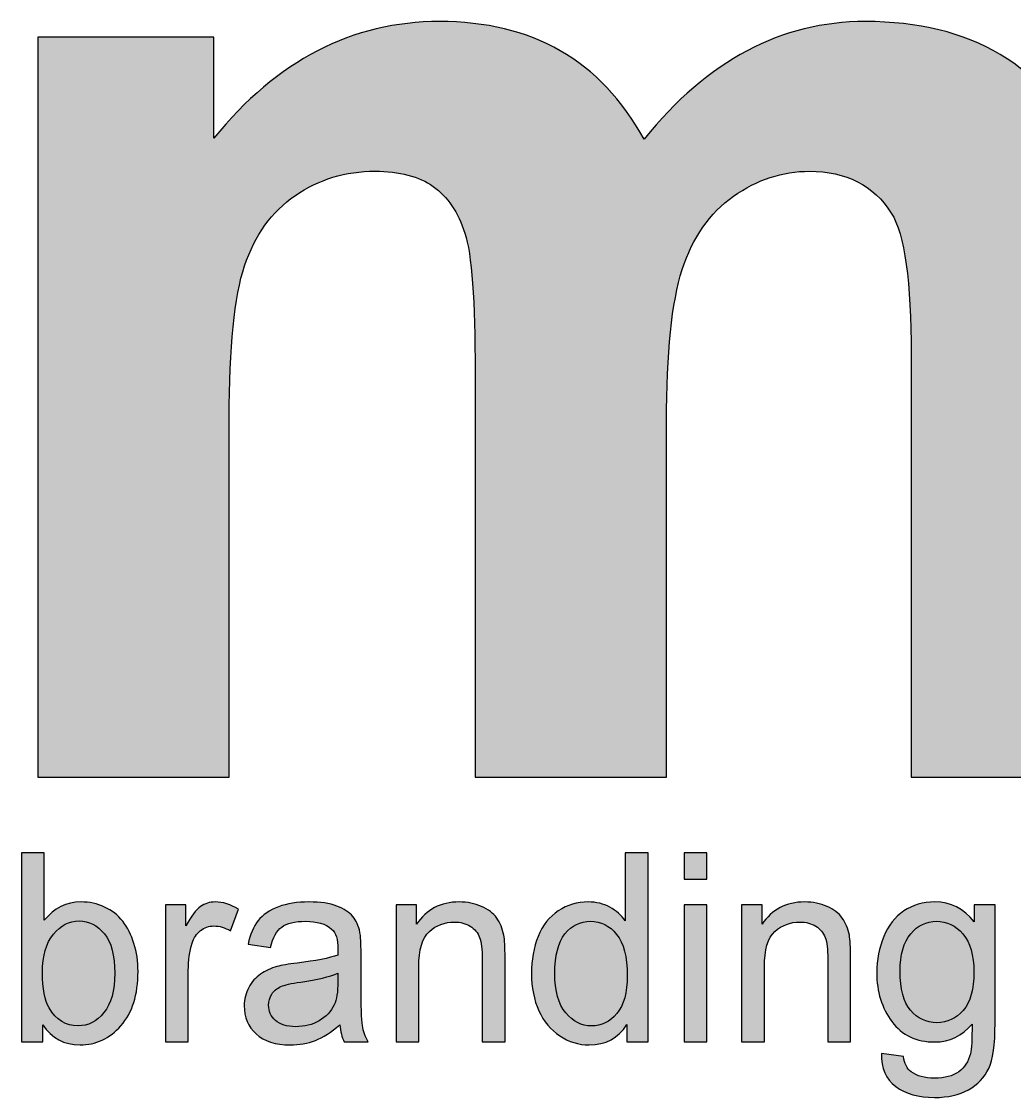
# Model space of a CAD drawing. Header units: centimetres. Extents: x -18.6 to 18.8, y -13 to 11.8.
# Drawn here: x 15.704 to 16.723, y -12.573 to -11.469 of the extents above; entities that cross this region are included whole.
import ezdxf

# ---------------------------------------------------------------- set-up
doc = ezdxf.new("R2010")
doc.units = ezdxf.units.CM
doc.header["$MEASUREMENT"] = 0
doc.layers.add('Layer 1', color=7, linetype='Continuous')

msp = doc.modelspace()

# ---------------------------------------------------------------- hatches: boundary and pattern name
at = {"layer": 'Layer 1', "true_color": 0x373435}
h = msp.add_hatch(color=250, dxfattribs=at)
edge = h.paths.add_edge_path()
edge.add_spline(control_points=[(15.72117, -11.48509), (15.72117, -11.48509), (15.90178, -11.48509), (15.90178, -11.48509), (15.90178, -11.48509), (15.90178, -11.58872), (15.90178, -11.58872), (15.96652, -11.50899), (16.04368, -11.469), (16.13327, -11.469), (16.18081, -11.469), (16.22213, -11.47899), (16.25701, -11.49899), (16.29213, -11.51898), (16.3208, -11.54922), (16.34302, -11.58969), (16.37575, -11.54922), (16.4111, -11.51898), (16.44885, -11.49899), (16.48659, -11.47899), (16.52696, -11.469), (16.56997, -11.469), (16.62443, -11.469), (16.67054, -11.48022), (16.70853, -11.50289), (16.74627, -11.52557), (16.77446, -11.55873), (16.79309, -11.60262), (16.80671, -11.63481), (16.8134, -11.68723), (16.8134, -11.75964), (16.8134, -11.75964), (16.8134, -12.24438), (16.8134, -12.24438), (16.8134, -12.24438), (16.61703, -12.24438), (16.61703, -12.24438), (16.61703, -12.24438), (16.61703, -11.81109), (16.61703, -11.81109), (16.61703, -11.73575), (16.61034, -11.68723), (16.59672, -11.66552), (16.57856, -11.637), (16.55037, -11.62261), (16.51263, -11.62261), (16.48516, -11.62261), (16.45912, -11.63115), (16.43475, -11.64822), (16.41062, -11.66552), (16.39294, -11.69064), (16.3822, -11.72356), (16.37144, -11.75672), (16.36619, -11.8089), (16.36619, -11.88034), (16.36619, -11.88034), (16.36619, -12.24438), (16.36619, -12.24438), (16.36619, -12.24438), (16.16982, -12.24438), (16.16982, -12.24438), (16.16982, -12.24438), (16.16982, -11.82889), (16.16982, -11.82889), (16.16982, -11.75525), (16.16623, -11.70747), (16.1593, -11.68625), (16.15238, -11.6648), (16.14163, -11.6487), (16.12682, -11.63822), (16.11225, -11.62773), (16.09218, -11.62261), (16.06709, -11.62261), (16.03676, -11.62261), (16.00952, -11.6309), (15.98539, -11.64748), (15.96103, -11.66431), (15.94383, -11.6882), (15.93331, -11.71966), (15.9228, -11.75111), (15.91755, -11.80329), (15.91755, -11.87595), (15.91755, -11.87595), (15.91755, -12.24438), (15.91755, -12.24438), (15.91755, -12.24438), (15.72117, -12.24438), (15.72117, -12.24438), (15.72117, -12.24438), (15.72117, -11.48509), (15.72117, -11.48509)], knot_values=[0, 0, 0, 0, 0.0333333, 0.0333333, 0.0333333, 0.0666667, 0.0666667, 0.0666667, 0.1, 0.1, 0.1, 0.1333333, 0.1333333, 0.1333333, 0.1666667, 0.1666667, 0.1666667, 0.2, 0.2, 0.2, 0.2333333, 0.2333333, 0.2333333, 0.2666667, 0.2666667, 0.2666667, 0.3, 0.3, 0.3, 0.3333333, 0.3333333, 0.3333333, 0.3666667, 0.3666667, 0.3666667, 0.4, 0.4, 0.4, 0.4333333, 0.4333333, 0.4333333, 0.4666667, 0.4666667, 0.4666667, 0.5, 0.5, 0.5, 0.5333333, 0.5333333, 0.5333333, 0.5666667, 0.5666667, 0.5666667, 0.6, 0.6, 0.6, 0.6333333, 0.6333333, 0.6333333, 0.6666667, 0.6666667, 0.6666667, 0.7, 0.7, 0.7, 0.7333333, 0.7333333, 0.7333333, 0.7666667, 0.7666667, 0.7666667, 0.8, 0.8, 0.8, 0.8333333, 0.8333333, 0.8333333, 0.8666667, 0.8666667, 0.8666667, 0.9, 0.9, 0.9, 0.9333333, 0.9333333, 0.9333333, 0.9666667, 0.9666667, 0.9666667, 1, 1, 1, 1], degree=3, periodic=1)
h = msp.add_hatch(color=250, dxfattribs=at)
edge = h.paths.add_edge_path()
edge.add_spline(control_points=[(15.72627, -12.51601), (15.72627, -12.51601), (15.70449, -12.51601), (15.70449, -12.51601), (15.70449, -12.51601), (15.70449, -12.3219), (15.70449, -12.3219), (15.70449, -12.3219), (15.72787, -12.3219), (15.72787, -12.3219), (15.72787, -12.3219), (15.72787, -12.39117), (15.72787, -12.39117), (15.73773, -12.37861), (15.7503, -12.37232), (15.76563, -12.37232), (15.77408, -12.37232), (15.78214, -12.37404), (15.78971, -12.37752), (15.79727, -12.381), (15.80347, -12.38592), (15.80839, -12.3922), (15.81326, -12.39853), (15.81711, -12.40612), (15.81985, -12.41502), (15.82264, -12.42388), (15.82402, -12.43341), (15.82402, -12.44354), (15.82402, -12.46757), (15.81818, -12.48619), (15.80653, -12.49929), (15.79484, -12.51244), (15.78086, -12.51899), (15.76452, -12.51899), (15.74827, -12.51899), (15.73552, -12.51208), (15.72627, -12.4983), (15.72627, -12.4983), (15.72627, -12.51601), (15.72627, -12.51601)], knot_values=[0, 0, 0, 0, 0.0769231, 0.0769231, 0.0769231, 0.1538462, 0.1538462, 0.1538462, 0.2307692, 0.2307692, 0.2307692, 0.3076923, 0.3076923, 0.3076923, 0.3846154, 0.3846154, 0.3846154, 0.4615385, 0.4615385, 0.4615385, 0.5384615, 0.5384615, 0.5384615, 0.6153846, 0.6153846, 0.6153846, 0.6923077, 0.6923077, 0.6923077, 0.7692308, 0.7692308, 0.7692308, 0.8461538, 0.8461538, 0.8461538, 0.9230769, 0.9230769, 0.9230769, 1, 1, 1, 1], degree=3, periodic=1)
h = msp.add_hatch(color=250, dxfattribs=at)
edge = h.paths.add_edge_path()
edge.add_spline(control_points=[(16.32536, -12.51601), (16.32536, -12.51601), (16.32536, -12.49816), (16.32536, -12.49816), (16.31664, -12.51203), (16.3038, -12.51899), (16.28685, -12.51899), (16.27587, -12.51899), (16.26577, -12.51592), (16.25661, -12.50973), (16.24741, -12.50358), (16.24028, -12.49495), (16.23519, -12.48393), (16.23014, -12.47286), (16.22762, -12.46016), (16.22762, -12.44579), (16.22762, -12.43179), (16.22992, -12.41909), (16.23448, -12.40766), (16.23908, -12.39627), (16.24594, -12.3875), (16.2551, -12.38145), (16.26423, -12.37535), (16.27449, -12.37232), (16.28578, -12.37232), (16.29411, -12.37232), (16.3015, -12.37413), (16.30796, -12.3777), (16.31443, -12.38127), (16.3197, -12.38597), (16.32377, -12.39171), (16.32377, -12.39171), (16.32377, -12.3219), (16.32377, -12.3219), (16.32377, -12.3219), (16.34714, -12.3219), (16.34714, -12.3219), (16.34714, -12.3219), (16.34714, -12.51601), (16.34714, -12.51601), (16.34714, -12.51601), (16.32536, -12.51601), (16.32536, -12.51601)], knot_values=[0, 0, 0, 0, 0.0714286, 0.0714286, 0.0714286, 0.1428571, 0.1428571, 0.1428571, 0.2142857, 0.2142857, 0.2142857, 0.2857143, 0.2857143, 0.2857143, 0.3571429, 0.3571429, 0.3571429, 0.4285714, 0.4285714, 0.4285714, 0.5, 0.5, 0.5, 0.5714286, 0.5714286, 0.5714286, 0.6428571, 0.6428571, 0.6428571, 0.7142857, 0.7142857, 0.7142857, 0.7857143, 0.7857143, 0.7857143, 0.8571429, 0.8571429, 0.8571429, 0.9285714, 0.9285714, 0.9285714, 1, 1, 1, 1], degree=3, periodic=1)
h = msp.add_hatch(color=250, dxfattribs=at)
edge = h.paths.add_edge_path()
edge.add_spline(control_points=[(16.38411, -12.34901), (16.38411, -12.34901), (16.38411, -12.3219), (16.38411, -12.3219), (16.38411, -12.3219), (16.40747, -12.3219), (16.40747, -12.3219), (16.40747, -12.3219), (16.40747, -12.34901), (16.40747, -12.34901), (16.40747, -12.34901), (16.38411, -12.34901), (16.38411, -12.34901)], knot_values=[0, 0, 0, 0, 0.25, 0.25, 0.25, 0.5, 0.5, 0.5, 0.75, 0.75, 0.75, 1, 1, 1, 1], degree=3, periodic=1)
h = msp.add_hatch(color=250, dxfattribs=at)
edge = h.paths.add_edge_path()
edge.add_spline(control_points=[(15.85221, -12.51601), (15.85221, -12.51601), (15.85221, -12.3753), (15.85221, -12.3753), (15.85221, -12.3753), (15.8732, -12.3753), (15.8732, -12.3753), (15.8732, -12.3753), (15.8732, -12.39686), (15.8732, -12.39686), (15.87855, -12.38687), (15.88351, -12.38027), (15.88807, -12.37712), (15.89263, -12.37391), (15.89763, -12.37232), (15.90307, -12.37232), (15.91096, -12.37232), (15.91897, -12.37486), (15.92712, -12.37987), (15.92712, -12.37987), (15.9188, -12.40188), (15.9188, -12.40188), (15.91313, -12.39862), (15.90746, -12.39699), (15.90179, -12.39699), (15.8967, -12.39699), (15.89215, -12.39858), (15.88812, -12.4017), (15.88409, -12.40481), (15.88121, -12.40915), (15.87948, -12.4147), (15.87687, -12.42316), (15.87559, -12.43242), (15.87559, -12.44249), (15.87559, -12.44249), (15.87559, -12.51601), (15.87559, -12.51601), (15.87559, -12.51601), (15.85221, -12.51601), (15.85221, -12.51601)], knot_values=[0, 0, 0, 0, 0.0769231, 0.0769231, 0.0769231, 0.1538462, 0.1538462, 0.1538462, 0.2307692, 0.2307692, 0.2307692, 0.3076923, 0.3076923, 0.3076923, 0.3846154, 0.3846154, 0.3846154, 0.4615385, 0.4615385, 0.4615385, 0.5384615, 0.5384615, 0.5384615, 0.6153846, 0.6153846, 0.6153846, 0.6923077, 0.6923077, 0.6923077, 0.7692308, 0.7692308, 0.7692308, 0.8461538, 0.8461538, 0.8461538, 0.9230769, 0.9230769, 0.9230769, 1, 1, 1, 1], degree=3, periodic=1)
h = msp.add_hatch(color=250, dxfattribs=at)
edge = h.paths.add_edge_path()
edge.add_spline(control_points=[(16.03097, -12.49839), (16.0223, -12.50593), (16.01393, -12.51122), (16.00592, -12.51434), (15.9979, -12.51745), (15.98931, -12.51899), (15.9801, -12.51899), (15.96497, -12.51899), (15.95332, -12.51524), (15.94518, -12.5077), (15.93703, -12.50019), (15.93296, -12.49057), (15.93296, -12.47887), (15.93296, -12.472), (15.93451, -12.46572), (15.93757, -12.46003), (15.94066, -12.45433), (15.94469, -12.44982), (15.94965, -12.44638), (15.95465, -12.44295), (15.96023, -12.44033), (15.96647, -12.43857), (15.97107, -12.43734), (15.97803, -12.43617), (15.98728, -12.435), (16.00614, -12.43273), (16.02008, -12.42998), (16.02898, -12.42682), (16.02907, -12.42357), (16.02911, -12.42149), (16.02911, -12.42062), (16.02911, -12.41096), (16.0269, -12.40414), (16.02248, -12.40016), (16.0165, -12.39478), (16.0076, -12.39212), (15.99583, -12.39212), (15.9848, -12.39212), (15.97665, -12.3941), (15.97143, -12.39804), (15.96616, -12.40196), (15.9623, -12.40893), (15.95978, -12.41895), (15.95978, -12.41895), (15.93694, -12.4157), (15.93694, -12.4157), (15.93902, -12.40571), (15.94243, -12.39763), (15.94722, -12.39148), (15.95199, -12.38534), (15.9589, -12.38064), (15.96793, -12.3773), (15.97692, -12.37399), (15.98741, -12.37232), (15.99927, -12.37232), (16.01105, -12.37232), (16.02066, -12.37373), (16.02805, -12.37657), (16.0354, -12.37942), (16.04084, -12.38294), (16.04429, -12.38724), (16.04775, -12.39153), (16.05019, -12.39695), (16.0516, -12.4035), (16.05235, -12.40757), (16.05276, -12.41488), (16.05276, -12.42542), (16.05276, -12.42542), (16.05276, -12.45705), (16.05276, -12.45705), (16.05276, -12.47914), (16.05324, -12.4931), (16.05421, -12.49902), (16.05514, -12.50494), (16.0571, -12.51058), (16.05992, -12.51601), (16.05992, -12.51601), (16.03549, -12.51601), (16.03549, -12.51601), (16.03315, -12.51099), (16.03163, -12.50512), (16.03097, -12.49839)], knot_values=[0, 0, 0, 0, 0.037037, 0.037037, 0.037037, 0.0740741, 0.0740741, 0.0740741, 0.1111111, 0.1111111, 0.1111111, 0.1481481, 0.1481481, 0.1481481, 0.1851852, 0.1851852, 0.1851852, 0.2222222, 0.2222222, 0.2222222, 0.2592593, 0.2592593, 0.2592593, 0.2962963, 0.2962963, 0.2962963, 0.3333333, 0.3333333, 0.3333333, 0.3703704, 0.3703704, 0.3703704, 0.4074074, 0.4074074, 0.4074074, 0.4444444, 0.4444444, 0.4444444, 0.4814815, 0.4814815, 0.4814815, 0.5185185, 0.5185185, 0.5185185, 0.5555556, 0.5555556, 0.5555556, 0.5925926, 0.5925926, 0.5925926, 0.6296296, 0.6296296, 0.6296296, 0.6666667, 0.6666667, 0.6666667, 0.7037037, 0.7037037, 0.7037037, 0.7407407, 0.7407407, 0.7407407, 0.7777778, 0.7777778, 0.7777778, 0.8148148, 0.8148148, 0.8148148, 0.8518519, 0.8518519, 0.8518519, 0.8888889, 0.8888889, 0.8888889, 0.9259259, 0.9259259, 0.9259259, 0.962963, 0.962963, 0.962963, 1, 1, 1, 1], degree=3, periodic=1)
h = msp.add_hatch(color=250, dxfattribs=at)
edge = h.paths.add_edge_path()
edge.add_spline(control_points=[(16.08865, -12.51601), (16.08865, -12.51601), (16.08865, -12.3753), (16.08865, -12.3753), (16.08865, -12.3753), (16.10964, -12.3753), (16.10964, -12.3753), (16.10964, -12.3753), (16.10964, -12.39527), (16.10964, -12.39527), (16.11973, -12.37996), (16.13434, -12.37232), (16.15342, -12.37232), (16.16174, -12.37232), (16.16936, -12.37386), (16.17631, -12.37689), (16.18326, -12.37991), (16.18848, -12.38394), (16.19194, -12.38886), (16.19539, -12.39378), (16.19782, -12.39966), (16.1992, -12.40644), (16.20003, -12.41086), (16.20048, -12.41859), (16.20048, -12.42962), (16.20048, -12.42962), (16.20048, -12.51601), (16.20048, -12.51601), (16.20048, -12.51601), (16.1771, -12.51601), (16.1771, -12.51601), (16.1771, -12.51601), (16.1771, -12.43052), (16.1771, -12.43052), (16.1771, -12.4208), (16.17622, -12.41353), (16.1744, -12.40874), (16.17259, -12.40396), (16.16936, -12.40011), (16.16475, -12.39722), (16.16015, -12.39437), (16.1547, -12.39293), (16.1485, -12.39293), (16.13859, -12.39293), (16.13004, -12.39614), (16.12283, -12.4026), (16.11562, -12.40901), (16.11203, -12.42126), (16.11203, -12.43924), (16.11203, -12.43924), (16.11203, -12.51601), (16.11203, -12.51601), (16.11203, -12.51601), (16.08865, -12.51601), (16.08865, -12.51601)], knot_values=[0, 0, 0, 0, 0.0555556, 0.0555556, 0.0555556, 0.1111111, 0.1111111, 0.1111111, 0.1666667, 0.1666667, 0.1666667, 0.2222222, 0.2222222, 0.2222222, 0.2777778, 0.2777778, 0.2777778, 0.3333333, 0.3333333, 0.3333333, 0.3888889, 0.3888889, 0.3888889, 0.4444444, 0.4444444, 0.4444444, 0.5, 0.5, 0.5, 0.5555556, 0.5555556, 0.5555556, 0.6111111, 0.6111111, 0.6111111, 0.6666667, 0.6666667, 0.6666667, 0.7222222, 0.7222222, 0.7222222, 0.7777778, 0.7777778, 0.7777778, 0.8333333, 0.8333333, 0.8333333, 0.8888889, 0.8888889, 0.8888889, 0.9444444, 0.9444444, 0.9444444, 1, 1, 1, 1], degree=3, periodic=1)
h = msp.add_hatch(color=250, dxfattribs=at)
edge = h.paths.add_edge_path()
edge.add_spline(control_points=[(16.44312, -12.51601), (16.44312, -12.51601), (16.44312, -12.3753), (16.44312, -12.3753), (16.44312, -12.3753), (16.4641, -12.3753), (16.4641, -12.3753), (16.4641, -12.3753), (16.4641, -12.39527), (16.4641, -12.39527), (16.47419, -12.37996), (16.4888, -12.37232), (16.50788, -12.37232), (16.51621, -12.37232), (16.52382, -12.37386), (16.53078, -12.37689), (16.53773, -12.37991), (16.54295, -12.38394), (16.5464, -12.38886), (16.54986, -12.39378), (16.55229, -12.39966), (16.55366, -12.40644), (16.5545, -12.41086), (16.55495, -12.41859), (16.55495, -12.42962), (16.55495, -12.42962), (16.55495, -12.51601), (16.55495, -12.51601), (16.55495, -12.51601), (16.53157, -12.51601), (16.53157, -12.51601), (16.53157, -12.51601), (16.53157, -12.43052), (16.53157, -12.43052), (16.53157, -12.4208), (16.53068, -12.41353), (16.52886, -12.40874), (16.52705, -12.40396), (16.52382, -12.40011), (16.51922, -12.39722), (16.51461, -12.39437), (16.50917, -12.39293), (16.50297, -12.39293), (16.49306, -12.39293), (16.48451, -12.39614), (16.4773, -12.4026), (16.47008, -12.40901), (16.46649, -12.42126), (16.46649, -12.43924), (16.46649, -12.43924), (16.46649, -12.51601), (16.46649, -12.51601), (16.46649, -12.51601), (16.44312, -12.51601), (16.44312, -12.51601)], knot_values=[0, 0, 0, 0, 0.0555556, 0.0555556, 0.0555556, 0.1111111, 0.1111111, 0.1111111, 0.1666667, 0.1666667, 0.1666667, 0.2222222, 0.2222222, 0.2222222, 0.2777778, 0.2777778, 0.2777778, 0.3333333, 0.3333333, 0.3333333, 0.3888889, 0.3888889, 0.3888889, 0.4444444, 0.4444444, 0.4444444, 0.5, 0.5, 0.5, 0.5555556, 0.5555556, 0.5555556, 0.6111111, 0.6111111, 0.6111111, 0.6666667, 0.6666667, 0.6666667, 0.7222222, 0.7222222, 0.7222222, 0.7777778, 0.7777778, 0.7777778, 0.8333333, 0.8333333, 0.8333333, 0.8888889, 0.8888889, 0.8888889, 0.9444444, 0.9444444, 0.9444444, 1, 1, 1, 1], degree=3, periodic=1)
h = msp.add_hatch(color=250, dxfattribs=at)
edge = h.paths.add_edge_path()
edge.add_spline(control_points=[(16.58655, -12.52767), (16.58655, -12.52767), (16.60913, -12.53092), (16.60913, -12.53092), (16.61006, -12.53806), (16.61271, -12.54326), (16.61705, -12.54655), (16.62285, -12.55093), (16.63078, -12.55315), (16.64083, -12.55315), (16.65162, -12.55315), (16.65999, -12.55093), (16.66588, -12.54655), (16.67177, -12.54217), (16.67576, -12.53598), (16.67784, -12.52807), (16.67903, -12.52324), (16.67961, -12.51307), (16.67951, -12.49758), (16.66929, -12.50986), (16.65659, -12.51601), (16.64136, -12.51601), (16.6224, -12.51601), (16.60771, -12.50905), (16.59735, -12.49509), (16.58695, -12.48117), (16.58177, -12.46446), (16.58177, -12.44498), (16.58177, -12.43156), (16.58416, -12.41918), (16.5889, -12.40784), (16.59363, -12.3965), (16.60054, -12.38778), (16.60957, -12.38158), (16.6186, -12.3754), (16.62923, -12.37232), (16.64145, -12.37232), (16.65769, -12.37232), (16.67111, -12.3791), (16.68164, -12.39266), (16.68164, -12.39266), (16.68164, -12.3753), (16.68164, -12.3753), (16.68164, -12.3753), (16.70316, -12.3753), (16.70316, -12.3753), (16.70316, -12.3753), (16.70316, -12.49681), (16.70316, -12.49681), (16.70316, -12.51872), (16.70099, -12.53422), (16.6966, -12.54334), (16.69227, -12.55247), (16.68531, -12.5597), (16.67588, -12.56499), (16.66642, -12.57028), (16.65477, -12.57294), (16.64096, -12.57294), (16.62453, -12.57294), (16.6113, -12.56919), (16.6012, -12.56164), (16.59106, -12.55414), (16.58619, -12.5428), (16.58655, -12.52767)], knot_values=[0, 0, 0, 0, 0.047619, 0.047619, 0.047619, 0.0952381, 0.0952381, 0.0952381, 0.1428571, 0.1428571, 0.1428571, 0.1904762, 0.1904762, 0.1904762, 0.2380952, 0.2380952, 0.2380952, 0.2857143, 0.2857143, 0.2857143, 0.3333333, 0.3333333, 0.3333333, 0.3809524, 0.3809524, 0.3809524, 0.4285714, 0.4285714, 0.4285714, 0.4761905, 0.4761905, 0.4761905, 0.5238095, 0.5238095, 0.5238095, 0.5714286, 0.5714286, 0.5714286, 0.6190476, 0.6190476, 0.6190476, 0.6666667, 0.6666667, 0.6666667, 0.7142857, 0.7142857, 0.7142857, 0.7619048, 0.7619048, 0.7619048, 0.8095238, 0.8095238, 0.8095238, 0.8571429, 0.8571429, 0.8571429, 0.9047619, 0.9047619, 0.9047619, 0.952381, 0.952381, 0.952381, 1, 1, 1, 1], degree=3, periodic=1)
h = msp.add_hatch(color=250, dxfattribs=at)
edge = h.paths.add_edge_path()
edge.add_spline(control_points=[(16.38411, -12.51601), (16.38411, -12.51601), (16.38411, -12.3753), (16.38411, -12.3753), (16.38411, -12.3753), (16.40747, -12.3753), (16.40747, -12.3753), (16.40747, -12.3753), (16.40747, -12.51601), (16.40747, -12.51601), (16.40747, -12.51601), (16.38411, -12.51601), (16.38411, -12.51601)], knot_values=[0, 0, 0, 0, 0.25, 0.25, 0.25, 0.5, 0.5, 0.5, 0.75, 0.75, 0.75, 1, 1, 1, 1], degree=3, periodic=1)
h = msp.add_hatch(color=250, dxfattribs=at)
edge = h.paths.add_edge_path()
edge.add_spline(control_points=[(15.726, -12.44462), (15.726, -12.46143), (15.72826, -12.47358), (15.73273, -12.48108), (15.74008, -12.49333), (15.75, -12.49947), (15.76253, -12.49947), (15.77275, -12.49947), (15.78156, -12.49495), (15.78895, -12.48592), (15.79639, -12.47688), (15.8001, -12.46341), (15.8001, -12.44552), (15.8001, -12.42718), (15.79657, -12.41367), (15.78944, -12.40495), (15.78231, -12.39622), (15.77368, -12.39184), (15.76359, -12.39184), (15.75336, -12.39184), (15.74455, -12.39636), (15.73716, -12.4054), (15.72972, -12.41444), (15.726, -12.42749), (15.726, -12.44462)], knot_values=[0, 0, 0, 0, 0.125, 0.125, 0.125, 0.25, 0.25, 0.25, 0.375, 0.375, 0.375, 0.5, 0.5, 0.5, 0.625, 0.625, 0.625, 0.75, 0.75, 0.75, 0.875, 0.875, 0.875, 1, 1, 1, 1], degree=3, periodic=1)
h = msp.add_hatch(color=250, dxfattribs=at)
edge = h.paths.add_edge_path()
edge.add_spline(control_points=[(16.25152, -12.44584), (16.25152, -12.46382), (16.25524, -12.47724), (16.26272, -12.48614), (16.27016, -12.49504), (16.27896, -12.49947), (16.28911, -12.49947), (16.29933, -12.49947), (16.30801, -12.49522), (16.31518, -12.48673), (16.3223, -12.47823), (16.32589, -12.46527), (16.32589, -12.44782), (16.32589, -12.42867), (16.32227, -12.41457), (16.31496, -12.40558), (16.3077, -12.39659), (16.29871, -12.39212), (16.28804, -12.39212), (16.27764, -12.39212), (16.26896, -12.3964), (16.26197, -12.40504), (16.25502, -12.41367), (16.25152, -12.42727), (16.25152, -12.44584)], knot_values=[0, 0, 0, 0, 0.125, 0.125, 0.125, 0.25, 0.25, 0.25, 0.375, 0.375, 0.375, 0.5, 0.5, 0.5, 0.625, 0.625, 0.625, 0.75, 0.75, 0.75, 0.875, 0.875, 0.875, 1, 1, 1, 1], degree=3, periodic=1)
h = msp.add_hatch(color=250, dxfattribs=at)
edge = h.paths.add_edge_path()
edge.add_spline(control_points=[(16.60568, -12.44326), (16.60568, -12.46165), (16.60926, -12.47507), (16.61643, -12.48352), (16.62365, -12.49197), (16.63264, -12.49622), (16.64344, -12.49622), (16.65419, -12.49622), (16.66318, -12.49202), (16.67049, -12.48361), (16.67775, -12.4752), (16.68137, -12.46202), (16.68137, -12.44403), (16.68137, -12.42686), (16.67761, -12.41389), (16.67013, -12.40517), (16.66265, -12.39645), (16.65362, -12.39212), (16.64308, -12.39212), (16.63268, -12.39212), (16.62387, -12.3964), (16.61657, -12.40499), (16.6093, -12.41358), (16.60568, -12.42632), (16.60568, -12.44326)], knot_values=[0, 0, 0, 0, 0.125, 0.125, 0.125, 0.25, 0.25, 0.25, 0.375, 0.375, 0.375, 0.5, 0.5, 0.5, 0.625, 0.625, 0.625, 0.75, 0.75, 0.75, 0.875, 0.875, 0.875, 1, 1, 1, 1], degree=3, periodic=1)
h = msp.add_hatch(color=250, dxfattribs=at)
edge = h.paths.add_edge_path()
edge.add_spline(control_points=[(16.02911, -12.44552), (16.02061, -12.44905), (16.00786, -12.45203), (15.99086, -12.45447), (15.98121, -12.45587), (15.9744, -12.45745), (15.97041, -12.45921), (15.96643, -12.46097), (15.96337, -12.46355), (15.9612, -12.46689), (15.95903, -12.47028), (15.95793, -12.47403), (15.95793, -12.47819), (15.95793, -12.48447), (15.96028, -12.48976), (15.96501, -12.49396), (15.96974, -12.49816), (15.97665, -12.50029), (15.98573, -12.50029), (15.99472, -12.50029), (16.00273, -12.4983), (16.00977, -12.49427), (16.01676, -12.4903), (16.02194, -12.48483), (16.02521, -12.47792), (16.02773, -12.47254), (16.02898, -12.46464), (16.02898, -12.4542), (16.02898, -12.4542), (16.02911, -12.44552), (16.02911, -12.44552)], knot_values=[0, 0, 0, 0, 0.1, 0.1, 0.1, 0.2, 0.2, 0.2, 0.3, 0.3, 0.3, 0.4, 0.4, 0.4, 0.5, 0.5, 0.5, 0.6, 0.6, 0.6, 0.7, 0.7, 0.7, 0.8, 0.8, 0.8, 0.9, 0.9, 0.9, 1, 1, 1, 1], degree=3, periodic=1)

# ---------------------------------------------------------------- linework, layer by layer
at = {"layer": 'Layer 1', "color": 250}
for points, knots in [([(15.72117, -11.48509), (15.72117, -11.48509), (15.90178, -11.48509), (15.90178, -11.48509), (15.90178, -11.48509), (15.90178, -11.58872), (15.90178, -11.58872), (15.96652, -11.50899), (16.04368, -11.469), (16.13327, -11.469), (16.18081, -11.469), (16.22213, -11.47899), (16.25701, -11.49899), (16.29213, -11.51898), (16.3208, -11.54922), (16.34302, -11.58969), (16.37575, -11.54922), (16.4111, -11.51898), (16.44885, -11.49899), (16.48659, -11.47899), (16.52696, -11.469), (16.56997, -11.469), (16.62443, -11.469), (16.67054, -11.48022), (16.70853, -11.50289), (16.74627, -11.52557), (16.77446, -11.55873), (16.79309, -11.60262), (16.80671, -11.63481), (16.8134, -11.68723), (16.8134, -11.75964), (16.8134, -11.75964), (16.8134, -12.24438), (16.8134, -12.24438), (16.8134, -12.24438), (16.61703, -12.24438), (16.61703, -12.24438), (16.61703, -12.24438), (16.61703, -11.81109), (16.61703, -11.81109), (16.61703, -11.73575), (16.61034, -11.68723), (16.59672, -11.66552), (16.57856, -11.637), (16.55037, -11.62261), (16.51263, -11.62261), (16.48516, -11.62261), (16.45912, -11.63115), (16.43475, -11.64822), (16.41062, -11.66552), (16.39294, -11.69064), (16.3822, -11.72356), (16.37144, -11.75672), (16.36619, -11.8089), (16.36619, -11.88034), (16.36619, -11.88034), (16.36619, -12.24438), (16.36619, -12.24438), (16.36619, -12.24438), (16.16982, -12.24438), (16.16982, -12.24438), (16.16982, -12.24438), (16.16982, -11.82889), (16.16982, -11.82889), (16.16982, -11.75525), (16.16623, -11.70747), (16.1593, -11.68625), (16.15238, -11.6648), (16.14163, -11.6487), (16.12682, -11.63822), (16.11225, -11.62773), (16.09218, -11.62261), (16.06709, -11.62261), (16.03676, -11.62261), (16.00952, -11.6309), (15.98539, -11.64748), (15.96103, -11.66431), (15.94383, -11.6882), (15.93331, -11.71966), (15.9228, -11.75111), (15.91755, -11.80329), (15.91755, -11.87595), (15.91755, -11.87595), (15.91755, -12.24438), (15.91755, -12.24438), (15.91755, -12.24438), (15.72117, -12.24438), (15.72117, -12.24438), (15.72117, -12.24438), (15.72117, -11.48509), (15.72117, -11.48509)], [0, 0, 0, 0, 0.0333333, 0.0333333, 0.0333333, 0.0666667, 0.0666667, 0.0666667, 0.1, 0.1, 0.1, 0.1333333, 0.1333333, 0.1333333, 0.1666667, 0.1666667, 0.1666667, 0.2, 0.2, 0.2, 0.2333333, 0.2333333, 0.2333333, 0.2666667, 0.2666667, 0.2666667, 0.3, 0.3, 0.3, 0.3333333, 0.3333333, 0.3333333, 0.3666667, 0.3666667, 0.3666667, 0.4, 0.4, 0.4, 0.4333333, 0.4333333, 0.4333333, 0.4666667, 0.4666667, 0.4666667, 0.5, 0.5, 0.5, 0.5333333, 0.5333333, 0.5333333, 0.5666667, 0.5666667, 0.5666667, 0.6, 0.6, 0.6, 0.6333333, 0.6333333, 0.6333333, 0.6666667, 0.6666667, 0.6666667, 0.7, 0.7, 0.7, 0.7333333, 0.7333333, 0.7333333, 0.7666667, 0.7666667, 0.7666667, 0.8, 0.8, 0.8, 0.8333333, 0.8333333, 0.8333333, 0.8666667, 0.8666667, 0.8666667, 0.9, 0.9, 0.9, 0.9333333, 0.9333333, 0.9333333, 0.9666667, 0.9666667, 0.9666667, 1, 1, 1, 1]), ([(15.72627, -12.51601), (15.72627, -12.51601), (15.70449, -12.51601), (15.70449, -12.51601), (15.70449, -12.51601), (15.70449, -12.3219), (15.70449, -12.3219), (15.70449, -12.3219), (15.72787, -12.3219), (15.72787, -12.3219), (15.72787, -12.3219), (15.72787, -12.39117), (15.72787, -12.39117), (15.73773, -12.37861), (15.7503, -12.37232), (15.76563, -12.37232), (15.77408, -12.37232), (15.78214, -12.37404), (15.78971, -12.37752), (15.79727, -12.381), (15.80347, -12.38592), (15.80839, -12.3922), (15.81326, -12.39853), (15.81711, -12.40612), (15.81985, -12.41502), (15.82264, -12.42388), (15.82402, -12.43341), (15.82402, -12.44354), (15.82402, -12.46757), (15.81818, -12.48619), (15.80653, -12.49929), (15.79484, -12.51244), (15.78086, -12.51899), (15.76452, -12.51899), (15.74827, -12.51899), (15.73552, -12.51208), (15.72627, -12.4983), (15.72627, -12.4983), (15.72627, -12.51601), (15.72627, -12.51601)], [0, 0, 0, 0, 0.0769231, 0.0769231, 0.0769231, 0.1538462, 0.1538462, 0.1538462, 0.2307692, 0.2307692, 0.2307692, 0.3076923, 0.3076923, 0.3076923, 0.3846154, 0.3846154, 0.3846154, 0.4615385, 0.4615385, 0.4615385, 0.5384615, 0.5384615, 0.5384615, 0.6153846, 0.6153846, 0.6153846, 0.6923077, 0.6923077, 0.6923077, 0.7692308, 0.7692308, 0.7692308, 0.8461538, 0.8461538, 0.8461538, 0.9230769, 0.9230769, 0.9230769, 1, 1, 1, 1]), ([(16.32536, -12.51601), (16.32536, -12.51601), (16.32536, -12.49816), (16.32536, -12.49816), (16.31664, -12.51203), (16.3038, -12.51899), (16.28685, -12.51899), (16.27587, -12.51899), (16.26577, -12.51592), (16.25661, -12.50973), (16.24741, -12.50358), (16.24028, -12.49495), (16.23519, -12.48393), (16.23014, -12.47286), (16.22762, -12.46016), (16.22762, -12.44579), (16.22762, -12.43179), (16.22992, -12.41909), (16.23448, -12.40766), (16.23908, -12.39627), (16.24594, -12.3875), (16.2551, -12.38145), (16.26423, -12.37535), (16.27449, -12.37232), (16.28578, -12.37232), (16.29411, -12.37232), (16.3015, -12.37413), (16.30796, -12.3777), (16.31443, -12.38127), (16.3197, -12.38597), (16.32377, -12.39171), (16.32377, -12.39171), (16.32377, -12.3219), (16.32377, -12.3219), (16.32377, -12.3219), (16.34714, -12.3219), (16.34714, -12.3219), (16.34714, -12.3219), (16.34714, -12.51601), (16.34714, -12.51601), (16.34714, -12.51601), (16.32536, -12.51601), (16.32536, -12.51601)], [0, 0, 0, 0, 0.0714286, 0.0714286, 0.0714286, 0.1428571, 0.1428571, 0.1428571, 0.2142857, 0.2142857, 0.2142857, 0.2857143, 0.2857143, 0.2857143, 0.3571429, 0.3571429, 0.3571429, 0.4285714, 0.4285714, 0.4285714, 0.5, 0.5, 0.5, 0.5714286, 0.5714286, 0.5714286, 0.6428571, 0.6428571, 0.6428571, 0.7142857, 0.7142857, 0.7142857, 0.7857143, 0.7857143, 0.7857143, 0.8571429, 0.8571429, 0.8571429, 0.9285714, 0.9285714, 0.9285714, 1, 1, 1, 1]), ([(16.38411, -12.34901), (16.38411, -12.34901), (16.38411, -12.3219), (16.38411, -12.3219), (16.38411, -12.3219), (16.40747, -12.3219), (16.40747, -12.3219), (16.40747, -12.3219), (16.40747, -12.34901), (16.40747, -12.34901), (16.40747, -12.34901), (16.38411, -12.34901), (16.38411, -12.34901)], [0, 0, 0, 0, 0.25, 0.25, 0.25, 0.5, 0.5, 0.5, 0.75, 0.75, 0.75, 1, 1, 1, 1]), ([(15.85221, -12.51601), (15.85221, -12.51601), (15.85221, -12.3753), (15.85221, -12.3753), (15.85221, -12.3753), (15.8732, -12.3753), (15.8732, -12.3753), (15.8732, -12.3753), (15.8732, -12.39686), (15.8732, -12.39686), (15.87855, -12.38687), (15.88351, -12.38027), (15.88807, -12.37712), (15.89263, -12.37391), (15.89763, -12.37232), (15.90307, -12.37232), (15.91096, -12.37232), (15.91897, -12.37486), (15.92712, -12.37987), (15.92712, -12.37987), (15.9188, -12.40188), (15.9188, -12.40188), (15.91313, -12.39862), (15.90746, -12.39699), (15.90179, -12.39699), (15.8967, -12.39699), (15.89215, -12.39858), (15.88812, -12.4017), (15.88409, -12.40481), (15.88121, -12.40915), (15.87948, -12.4147), (15.87687, -12.42316), (15.87559, -12.43242), (15.87559, -12.44249), (15.87559, -12.44249), (15.87559, -12.51601), (15.87559, -12.51601), (15.87559, -12.51601), (15.85221, -12.51601), (15.85221, -12.51601)], [0, 0, 0, 0, 0.0769231, 0.0769231, 0.0769231, 0.1538462, 0.1538462, 0.1538462, 0.2307692, 0.2307692, 0.2307692, 0.3076923, 0.3076923, 0.3076923, 0.3846154, 0.3846154, 0.3846154, 0.4615385, 0.4615385, 0.4615385, 0.5384615, 0.5384615, 0.5384615, 0.6153846, 0.6153846, 0.6153846, 0.6923077, 0.6923077, 0.6923077, 0.7692308, 0.7692308, 0.7692308, 0.8461538, 0.8461538, 0.8461538, 0.9230769, 0.9230769, 0.9230769, 1, 1, 1, 1]), ([(16.03097, -12.49839), (16.0223, -12.50593), (16.01393, -12.51122), (16.00592, -12.51434), (15.9979, -12.51745), (15.98931, -12.51899), (15.9801, -12.51899), (15.96497, -12.51899), (15.95332, -12.51524), (15.94518, -12.5077), (15.93703, -12.50019), (15.93296, -12.49057), (15.93296, -12.47887), (15.93296, -12.472), (15.93451, -12.46572), (15.93757, -12.46003), (15.94066, -12.45433), (15.94469, -12.44982), (15.94965, -12.44638), (15.95465, -12.44295), (15.96023, -12.44033), (15.96647, -12.43857), (15.97107, -12.43734), (15.97803, -12.43617), (15.98728, -12.435), (16.00614, -12.43273), (16.02008, -12.42998), (16.02898, -12.42682), (16.02907, -12.42357), (16.02911, -12.42149), (16.02911, -12.42062), (16.02911, -12.41096), (16.0269, -12.40414), (16.02248, -12.40016), (16.0165, -12.39478), (16.0076, -12.39212), (15.99583, -12.39212), (15.9848, -12.39212), (15.97665, -12.3941), (15.97143, -12.39804), (15.96616, -12.40196), (15.9623, -12.40893), (15.95978, -12.41895), (15.95978, -12.41895), (15.93694, -12.4157), (15.93694, -12.4157), (15.93902, -12.40571), (15.94243, -12.39763), (15.94722, -12.39148), (15.95199, -12.38534), (15.9589, -12.38064), (15.96793, -12.3773), (15.97692, -12.37399), (15.98741, -12.37232), (15.99927, -12.37232), (16.01105, -12.37232), (16.02066, -12.37373), (16.02805, -12.37657), (16.0354, -12.37942), (16.04084, -12.38294), (16.04429, -12.38724), (16.04775, -12.39153), (16.05019, -12.39695), (16.0516, -12.4035), (16.05235, -12.40757), (16.05276, -12.41488), (16.05276, -12.42542), (16.05276, -12.42542), (16.05276, -12.45705), (16.05276, -12.45705), (16.05276, -12.47914), (16.05324, -12.4931), (16.05421, -12.49902), (16.05514, -12.50494), (16.0571, -12.51058), (16.05992, -12.51601), (16.05992, -12.51601), (16.03549, -12.51601), (16.03549, -12.51601), (16.03315, -12.51099), (16.03163, -12.50512), (16.03097, -12.49839)], [0, 0, 0, 0, 0.037037, 0.037037, 0.037037, 0.0740741, 0.0740741, 0.0740741, 0.1111111, 0.1111111, 0.1111111, 0.1481481, 0.1481481, 0.1481481, 0.1851852, 0.1851852, 0.1851852, 0.2222222, 0.2222222, 0.2222222, 0.2592593, 0.2592593, 0.2592593, 0.2962963, 0.2962963, 0.2962963, 0.3333333, 0.3333333, 0.3333333, 0.3703704, 0.3703704, 0.3703704, 0.4074074, 0.4074074, 0.4074074, 0.4444444, 0.4444444, 0.4444444, 0.4814815, 0.4814815, 0.4814815, 0.5185185, 0.5185185, 0.5185185, 0.5555556, 0.5555556, 0.5555556, 0.5925926, 0.5925926, 0.5925926, 0.6296296, 0.6296296, 0.6296296, 0.6666667, 0.6666667, 0.6666667, 0.7037037, 0.7037037, 0.7037037, 0.7407407, 0.7407407, 0.7407407, 0.7777778, 0.7777778, 0.7777778, 0.8148148, 0.8148148, 0.8148148, 0.8518519, 0.8518519, 0.8518519, 0.8888889, 0.8888889, 0.8888889, 0.9259259, 0.9259259, 0.9259259, 0.962963, 0.962963, 0.962963, 1, 1, 1, 1]), ([(16.08865, -12.51601), (16.08865, -12.51601), (16.08865, -12.3753), (16.08865, -12.3753), (16.08865, -12.3753), (16.10964, -12.3753), (16.10964, -12.3753), (16.10964, -12.3753), (16.10964, -12.39527), (16.10964, -12.39527), (16.11973, -12.37996), (16.13434, -12.37232), (16.15342, -12.37232), (16.16174, -12.37232), (16.16936, -12.37386), (16.17631, -12.37689), (16.18326, -12.37991), (16.18848, -12.38394), (16.19194, -12.38886), (16.19539, -12.39378), (16.19782, -12.39966), (16.1992, -12.40644), (16.20003, -12.41086), (16.20048, -12.41859), (16.20048, -12.42962), (16.20048, -12.42962), (16.20048, -12.51601), (16.20048, -12.51601), (16.20048, -12.51601), (16.1771, -12.51601), (16.1771, -12.51601), (16.1771, -12.51601), (16.1771, -12.43052), (16.1771, -12.43052), (16.1771, -12.4208), (16.17622, -12.41353), (16.1744, -12.40874), (16.17259, -12.40396), (16.16936, -12.40011), (16.16475, -12.39722), (16.16015, -12.39437), (16.1547, -12.39293), (16.1485, -12.39293), (16.13859, -12.39293), (16.13004, -12.39614), (16.12283, -12.4026), (16.11562, -12.40901), (16.11203, -12.42126), (16.11203, -12.43924), (16.11203, -12.43924), (16.11203, -12.51601), (16.11203, -12.51601), (16.11203, -12.51601), (16.08865, -12.51601), (16.08865, -12.51601)], [0, 0, 0, 0, 0.0555556, 0.0555556, 0.0555556, 0.1111111, 0.1111111, 0.1111111, 0.1666667, 0.1666667, 0.1666667, 0.2222222, 0.2222222, 0.2222222, 0.2777778, 0.2777778, 0.2777778, 0.3333333, 0.3333333, 0.3333333, 0.3888889, 0.3888889, 0.3888889, 0.4444444, 0.4444444, 0.4444444, 0.5, 0.5, 0.5, 0.5555556, 0.5555556, 0.5555556, 0.6111111, 0.6111111, 0.6111111, 0.6666667, 0.6666667, 0.6666667, 0.7222222, 0.7222222, 0.7222222, 0.7777778, 0.7777778, 0.7777778, 0.8333333, 0.8333333, 0.8333333, 0.8888889, 0.8888889, 0.8888889, 0.9444444, 0.9444444, 0.9444444, 1, 1, 1, 1]), ([(16.44312, -12.51601), (16.44312, -12.51601), (16.44312, -12.3753), (16.44312, -12.3753), (16.44312, -12.3753), (16.4641, -12.3753), (16.4641, -12.3753), (16.4641, -12.3753), (16.4641, -12.39527), (16.4641, -12.39527), (16.47419, -12.37996), (16.4888, -12.37232), (16.50788, -12.37232), (16.51621, -12.37232), (16.52382, -12.37386), (16.53078, -12.37689), (16.53773, -12.37991), (16.54295, -12.38394), (16.5464, -12.38886), (16.54986, -12.39378), (16.55229, -12.39966), (16.55366, -12.40644), (16.5545, -12.41086), (16.55495, -12.41859), (16.55495, -12.42962), (16.55495, -12.42962), (16.55495, -12.51601), (16.55495, -12.51601), (16.55495, -12.51601), (16.53157, -12.51601), (16.53157, -12.51601), (16.53157, -12.51601), (16.53157, -12.43052), (16.53157, -12.43052), (16.53157, -12.4208), (16.53068, -12.41353), (16.52886, -12.40874), (16.52705, -12.40396), (16.52382, -12.40011), (16.51922, -12.39722), (16.51461, -12.39437), (16.50917, -12.39293), (16.50297, -12.39293), (16.49306, -12.39293), (16.48451, -12.39614), (16.4773, -12.4026), (16.47008, -12.40901), (16.46649, -12.42126), (16.46649, -12.43924), (16.46649, -12.43924), (16.46649, -12.51601), (16.46649, -12.51601), (16.46649, -12.51601), (16.44312, -12.51601), (16.44312, -12.51601)], [0, 0, 0, 0, 0.0555556, 0.0555556, 0.0555556, 0.1111111, 0.1111111, 0.1111111, 0.1666667, 0.1666667, 0.1666667, 0.2222222, 0.2222222, 0.2222222, 0.2777778, 0.2777778, 0.2777778, 0.3333333, 0.3333333, 0.3333333, 0.3888889, 0.3888889, 0.3888889, 0.4444444, 0.4444444, 0.4444444, 0.5, 0.5, 0.5, 0.5555556, 0.5555556, 0.5555556, 0.6111111, 0.6111111, 0.6111111, 0.6666667, 0.6666667, 0.6666667, 0.7222222, 0.7222222, 0.7222222, 0.7777778, 0.7777778, 0.7777778, 0.8333333, 0.8333333, 0.8333333, 0.8888889, 0.8888889, 0.8888889, 0.9444444, 0.9444444, 0.9444444, 1, 1, 1, 1]), ([(16.58655, -12.52767), (16.58655, -12.52767), (16.60913, -12.53092), (16.60913, -12.53092), (16.61006, -12.53806), (16.61271, -12.54326), (16.61705, -12.54655), (16.62285, -12.55093), (16.63078, -12.55315), (16.64083, -12.55315), (16.65162, -12.55315), (16.65999, -12.55093), (16.66588, -12.54655), (16.67177, -12.54217), (16.67576, -12.53598), (16.67784, -12.52807), (16.67903, -12.52324), (16.67961, -12.51307), (16.67951, -12.49758), (16.66929, -12.50986), (16.65659, -12.51601), (16.64136, -12.51601), (16.6224, -12.51601), (16.60771, -12.50905), (16.59735, -12.49509), (16.58695, -12.48117), (16.58177, -12.46446), (16.58177, -12.44498), (16.58177, -12.43156), (16.58416, -12.41918), (16.5889, -12.40784), (16.59363, -12.3965), (16.60054, -12.38778), (16.60957, -12.38158), (16.6186, -12.3754), (16.62923, -12.37232), (16.64145, -12.37232), (16.65769, -12.37232), (16.67111, -12.3791), (16.68164, -12.39266), (16.68164, -12.39266), (16.68164, -12.3753), (16.68164, -12.3753), (16.68164, -12.3753), (16.70316, -12.3753), (16.70316, -12.3753), (16.70316, -12.3753), (16.70316, -12.49681), (16.70316, -12.49681), (16.70316, -12.51872), (16.70099, -12.53422), (16.6966, -12.54334), (16.69227, -12.55247), (16.68531, -12.5597), (16.67588, -12.56499), (16.66642, -12.57028), (16.65477, -12.57294), (16.64096, -12.57294), (16.62453, -12.57294), (16.6113, -12.56919), (16.6012, -12.56164), (16.59106, -12.55414), (16.58619, -12.5428), (16.58655, -12.52767)], [0, 0, 0, 0, 0.047619, 0.047619, 0.047619, 0.0952381, 0.0952381, 0.0952381, 0.1428571, 0.1428571, 0.1428571, 0.1904762, 0.1904762, 0.1904762, 0.2380952, 0.2380952, 0.2380952, 0.2857143, 0.2857143, 0.2857143, 0.3333333, 0.3333333, 0.3333333, 0.3809524, 0.3809524, 0.3809524, 0.4285714, 0.4285714, 0.4285714, 0.4761905, 0.4761905, 0.4761905, 0.5238095, 0.5238095, 0.5238095, 0.5714286, 0.5714286, 0.5714286, 0.6190476, 0.6190476, 0.6190476, 0.6666667, 0.6666667, 0.6666667, 0.7142857, 0.7142857, 0.7142857, 0.7619048, 0.7619048, 0.7619048, 0.8095238, 0.8095238, 0.8095238, 0.8571429, 0.8571429, 0.8571429, 0.9047619, 0.9047619, 0.9047619, 0.952381, 0.952381, 0.952381, 1, 1, 1, 1]), ([(16.38411, -12.51601), (16.38411, -12.51601), (16.38411, -12.3753), (16.38411, -12.3753), (16.38411, -12.3753), (16.40747, -12.3753), (16.40747, -12.3753), (16.40747, -12.3753), (16.40747, -12.51601), (16.40747, -12.51601), (16.40747, -12.51601), (16.38411, -12.51601), (16.38411, -12.51601)], [0, 0, 0, 0, 0.25, 0.25, 0.25, 0.5, 0.5, 0.5, 0.75, 0.75, 0.75, 1, 1, 1, 1]), ([(15.726, -12.44462), (15.726, -12.46143), (15.72826, -12.47358), (15.73273, -12.48108), (15.74008, -12.49333), (15.75, -12.49947), (15.76253, -12.49947), (15.77275, -12.49947), (15.78156, -12.49495), (15.78895, -12.48592), (15.79639, -12.47688), (15.8001, -12.46341), (15.8001, -12.44552), (15.8001, -12.42718), (15.79657, -12.41367), (15.78944, -12.40495), (15.78231, -12.39622), (15.77368, -12.39184), (15.76359, -12.39184), (15.75336, -12.39184), (15.74455, -12.39636), (15.73716, -12.4054), (15.72972, -12.41444), (15.726, -12.42749), (15.726, -12.44462)], [0, 0, 0, 0, 0.125, 0.125, 0.125, 0.25, 0.25, 0.25, 0.375, 0.375, 0.375, 0.5, 0.5, 0.5, 0.625, 0.625, 0.625, 0.75, 0.75, 0.75, 0.875, 0.875, 0.875, 1, 1, 1, 1]), ([(16.25152, -12.44584), (16.25152, -12.46382), (16.25524, -12.47724), (16.26272, -12.48614), (16.27016, -12.49504), (16.27896, -12.49947), (16.28911, -12.49947), (16.29933, -12.49947), (16.30801, -12.49522), (16.31518, -12.48673), (16.3223, -12.47823), (16.32589, -12.46527), (16.32589, -12.44782), (16.32589, -12.42867), (16.32227, -12.41457), (16.31496, -12.40558), (16.3077, -12.39659), (16.29871, -12.39212), (16.28804, -12.39212), (16.27764, -12.39212), (16.26896, -12.3964), (16.26197, -12.40504), (16.25502, -12.41367), (16.25152, -12.42727), (16.25152, -12.44584)], [0, 0, 0, 0, 0.125, 0.125, 0.125, 0.25, 0.25, 0.25, 0.375, 0.375, 0.375, 0.5, 0.5, 0.5, 0.625, 0.625, 0.625, 0.75, 0.75, 0.75, 0.875, 0.875, 0.875, 1, 1, 1, 1]), ([(16.60568, -12.44326), (16.60568, -12.46165), (16.60926, -12.47507), (16.61643, -12.48352), (16.62365, -12.49197), (16.63264, -12.49622), (16.64344, -12.49622), (16.65419, -12.49622), (16.66318, -12.49202), (16.67049, -12.48361), (16.67775, -12.4752), (16.68137, -12.46202), (16.68137, -12.44403), (16.68137, -12.42686), (16.67761, -12.41389), (16.67013, -12.40517), (16.66265, -12.39645), (16.65362, -12.39212), (16.64308, -12.39212), (16.63268, -12.39212), (16.62387, -12.3964), (16.61657, -12.40499), (16.6093, -12.41358), (16.60568, -12.42632), (16.60568, -12.44326)], [0, 0, 0, 0, 0.125, 0.125, 0.125, 0.25, 0.25, 0.25, 0.375, 0.375, 0.375, 0.5, 0.5, 0.5, 0.625, 0.625, 0.625, 0.75, 0.75, 0.75, 0.875, 0.875, 0.875, 1, 1, 1, 1]), ([(16.02911, -12.44552), (16.02061, -12.44905), (16.00786, -12.45203), (15.99086, -12.45447), (15.98121, -12.45587), (15.9744, -12.45745), (15.97041, -12.45921), (15.96643, -12.46097), (15.96337, -12.46355), (15.9612, -12.46689), (15.95903, -12.47028), (15.95793, -12.47403), (15.95793, -12.47819), (15.95793, -12.48447), (15.96028, -12.48976), (15.96501, -12.49396), (15.96974, -12.49816), (15.97665, -12.50029), (15.98573, -12.50029), (15.99472, -12.50029), (16.00273, -12.4983), (16.00977, -12.49427), (16.01676, -12.4903), (16.02194, -12.48483), (16.02521, -12.47792), (16.02773, -12.47254), (16.02898, -12.46464), (16.02898, -12.4542), (16.02898, -12.4542), (16.02911, -12.44552), (16.02911, -12.44552)], [0, 0, 0, 0, 0.1, 0.1, 0.1, 0.2, 0.2, 0.2, 0.3, 0.3, 0.3, 0.4, 0.4, 0.4, 0.5, 0.5, 0.5, 0.6, 0.6, 0.6, 0.7, 0.7, 0.7, 0.8, 0.8, 0.8, 0.9, 0.9, 0.9, 1, 1, 1, 1])]:
    msp.add_open_spline(points, degree=3, knots=knots, dxfattribs=at)

doc.saveas('drawing.dxf')
